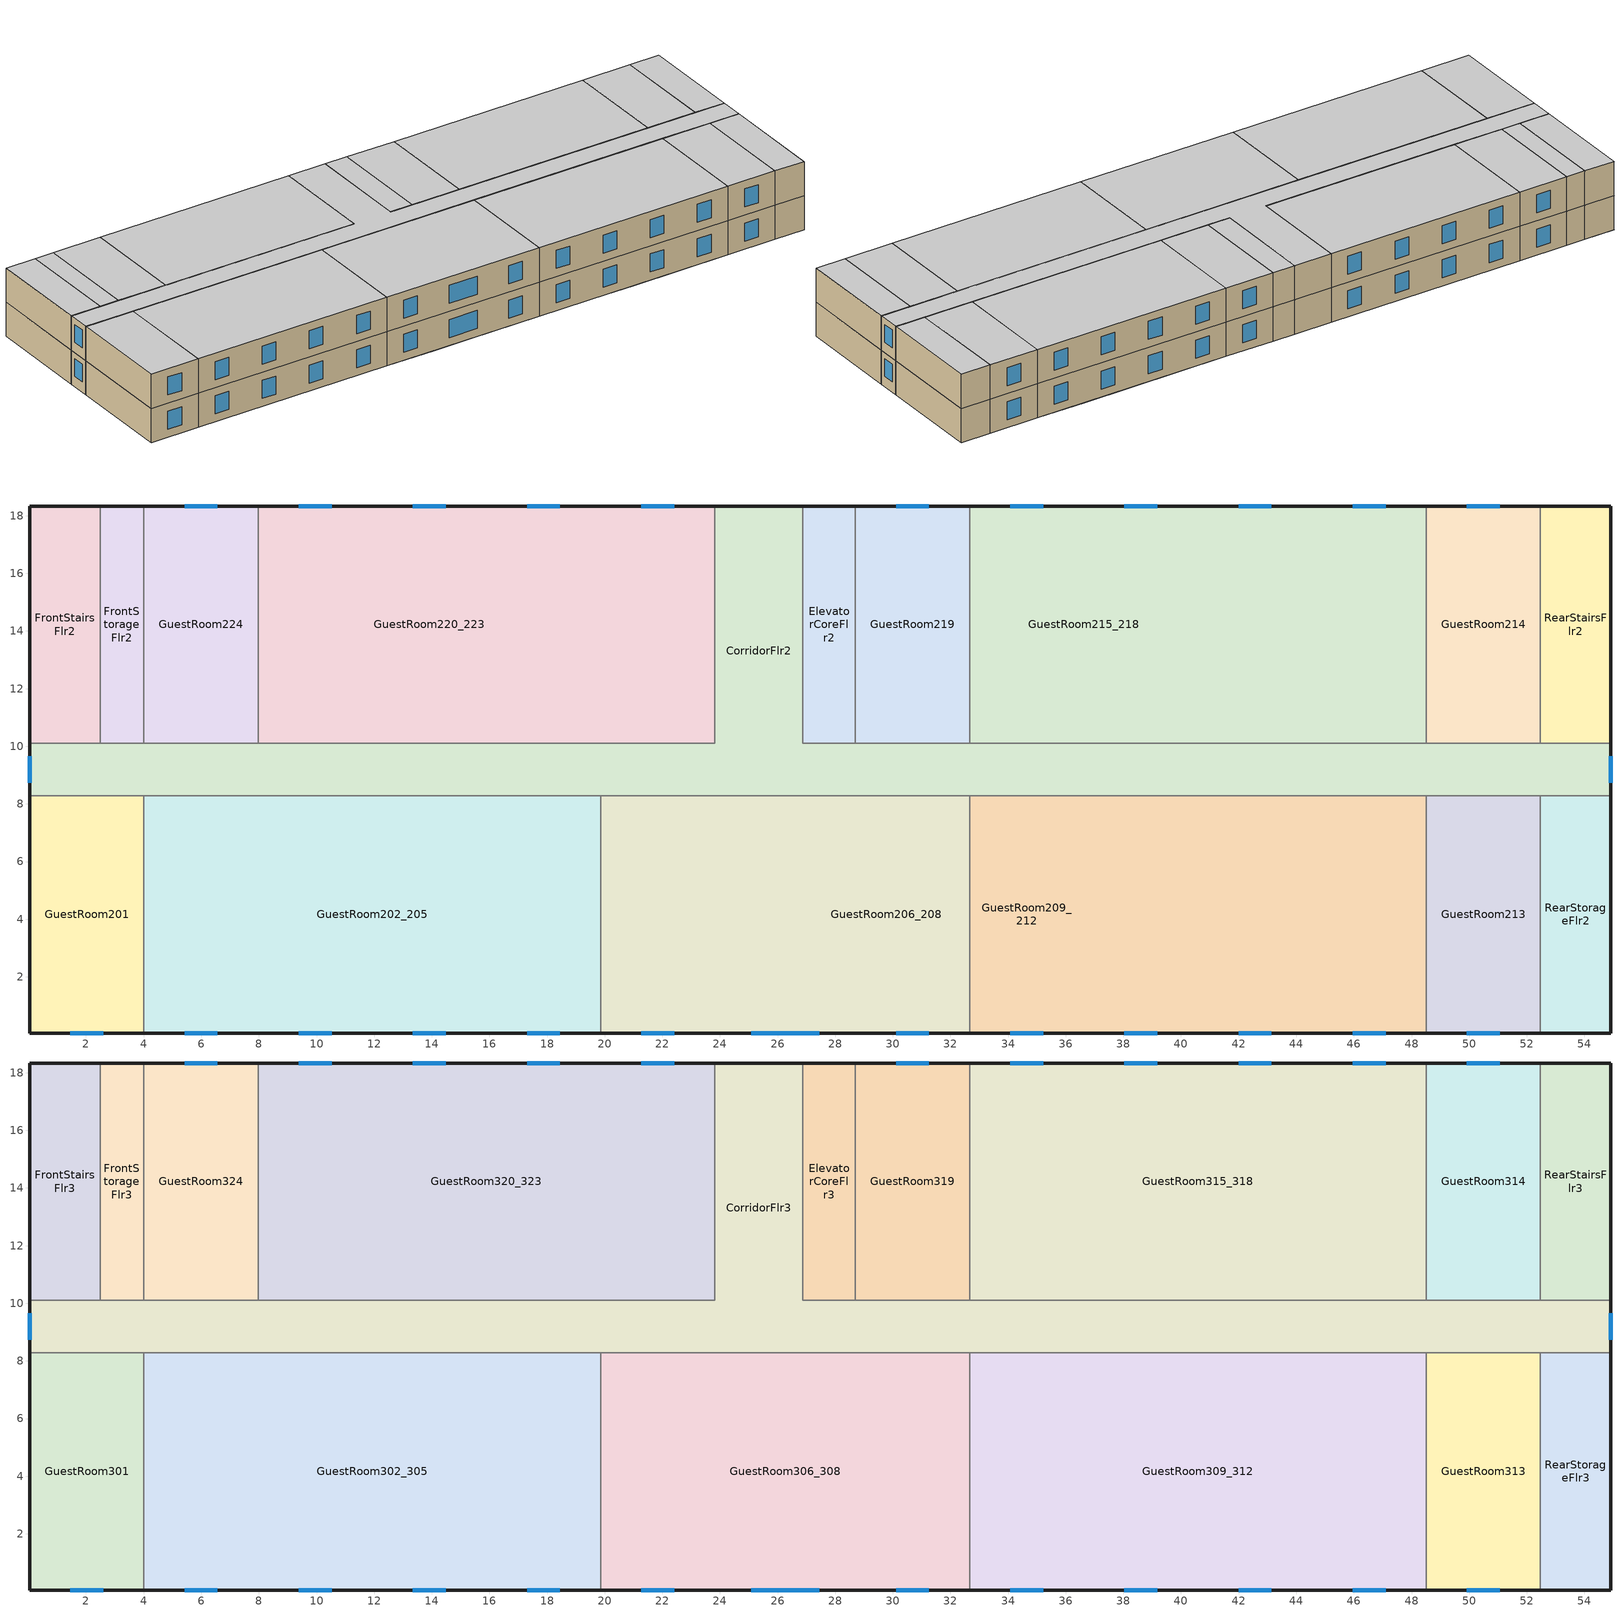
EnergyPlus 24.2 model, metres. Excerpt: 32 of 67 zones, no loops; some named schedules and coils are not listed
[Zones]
CorridorFlr2
 floor to CorridorFlr1 (int_slab_floor): 54.91,8.28 0.05,8.28 0.05,10.11 23.82,10.11 23.82,18.34 26.87,18.34 26.87,10.11 54.91,10.11 z3.35
 wall outside (res_ext_wall): 54.91,8.28 54.91,10.11 / 26.87,18.34 23.82,18.34 / 0.05,10.11 0.05,8.28 z3.35:6.1
 wall to GuestRoom214 (int_wall): 52.47,10.11 48.51,10.11 z3.35:6.1
 wall to GuestRoom215_218 (int_wall): 48.51,10.11 32.66,10.11 z3.35:6.1
 wall to GuestRoom219 (int_wall): 32.66,10.11 28.7,10.11 z3.35:6.1
 wall to ElevatorCoreFlr2 (int_wall): 28.7,10.11 26.87,10.11 26.87,18.34 z3.35:6.1
 wall to GuestRoom220_223 (int_wall): 23.82,18.34 23.82,10.11 7.97,10.11 z3.35:6.1
 wall to GuestRoom224 (int_wall): 7.97,10.11 4.01,10.11 z3.35:6.1
 wall to FrontStorageFlr2 (int_wall): 4.01,10.11 2.49,10.11 z3.35:6.1
 wall to FrontStairsFlr2 (int_wall): 2.49,10.11 0.05,10.11 z3.35:6.1
 wall to GuestRoom201 (int_wall): 0.05,8.28 4.01,8.28 z3.35:6.1
 wall to GuestRoom202_205 (int_wall): 4.01,8.28 19.86,8.28 z3.35:6.1
 wall to GuestRoom206_208 (int_wall): 19.86,8.28 32.66,8.28 z3.35:6.1
 wall to GuestRoom209_212 (int_wall): 32.66,8.28 48.51,8.28 z3.35:6.1
 wall to GuestRoom213 (int_wall): 48.51,8.28 52.47,8.28 z3.35:6.1
 wall to RearStorageFlr2 (int_wall): 52.47,8.28 54.91,8.28 z3.35:6.1
 wall to RearStairsFlr2 (int_wall): 54.91,10.11 52.47,10.11 z3.35:6.1
 window (ResWindow_U_0.37_SHGC_0.38): 54.91,8.73 54.91,9.66 / 0.05,9.66 0.05,8.73 z4.19:5.61
ElevatorCoreFlr2
 floor to ElevatorCoreFlr1 (int_slab_floor): 28.7,10.11 26.87,10.11 26.87,18.34 28.7,18.34 z3.35
 wall outside (res_ext_wall): 28.7,18.34 26.87,18.34 z3.35:6.1
 wall to GuestRoom219 (int_wall): 28.7,10.11 28.7,18.34 z3.35:6.1
FrontStairsFlr2
 floor to FrontStairsFlr1 (int_slab_floor): 2.49,10.11 0.05,10.11 0.05,18.34 2.49,18.34 z3.35
 wall outside (res_ext_wall): 2.49,18.34 0.05,18.34 0.05,10.11 z3.35:6.1
 wall to FrontStorageFlr2 (int_wall): 2.49,10.11 2.49,18.34 z3.35:6.1
FrontStorageFlr2
 floor to FrontStorageFlr1 (int_slab_floor): 4.01,10.11 2.49,10.11 2.49,18.34 4.01,18.34 z3.35
 wall outside (res_ext_wall): 4.01,18.34 2.49,18.34 z3.35:6.1
 wall to GuestRoom224 (int_wall): 4.01,10.11 4.01,18.34 z3.35:6.1
GuestRoom201
 floor to FrontLoungeFlr1 (int_slab_floor): 4.01,0.05 0.05,0.05 0.05,8.28 4.01,8.28 z3.35
 wall outside (res_ext_wall): 0.05,8.28 0.05,0.05 4.01,0.05 z3.35:6.1
 wall to GuestRoom202_205 (int_wall): 4.01,0.05 4.01,8.28 z3.35:6.1
 window (ResWindow_U_0.37_SHGC_0.38): 1.46,0.05 2.6,0.05 z4:5.45
GuestRoom202_205
 floor to FrontLoungeFlr1 (int_slab_floor): 19.86,0.05 4.01,0.05 4.01,8.28 19.86,8.28 z3.35
 wall outside (res_ext_wall): 4.01,0.05 19.86,0.05 z3.35:6.1
 wall to GuestRoom206_208 (int_wall): 19.86,0.05 19.86,8.28 z3.35:6.1
 window (ResWindow_U_0.37_SHGC_0.38): 5.42,0.05 6.56,0.05 / 9.39,0.05 10.52,0.05 / 13.35,0.05 14.49,0.05 / 17.31,0.05 18.45,0.05 z4:5.45
GuestRoom206_208
 floor to CorridorFlr1 (int_slab_floor): 26.87,0.05 23.82,0.05 23.82,8.28 26.87,8.28 z3.35
 floor to RestroomFlr1 (int_slab_floor): 23.82,0.05 19.86,0.05 19.86,8.28 23.82,8.28 z3.35
 floor to MeetingRoomFlr1 (int_slab_floor): 32.66,0.05 26.87,0.05 26.87,8.28 32.66,8.28 z3.35
 wall outside (res_ext_wall): 19.86,0.05 32.66,0.05 z3.35:6.1
 wall to GuestRoom209_212 (int_wall): 32.66,0.05 32.66,8.28 z3.35:6.1
 window (ResWindow_U_0.37_SHGC_0.38): 21.27,0.05 22.41,0.05 / 25.08,0.05 27.44,0.05 / 30.11,0.05 31.25,0.05 z4:5.45
GuestRoom209_212
 floor to MeetingRoomFlr1 (int_slab_floor): 36.62,0.05 32.66,0.05 32.66,8.28 36.62,8.28 z3.35
 floor to MechanicalRoomFlr1 (int_slab_floor): 40.59,0.05 36.62,0.05 36.62,8.28 40.59,8.28 z3.35
 floor to GuestRoom101 (int_slab_floor): 44.55,0.05 40.59,0.05 40.59,8.28 44.55,8.28 z3.35
 floor to GuestRoom102 (int_slab_floor): 48.51,0.05 44.55,0.05 44.55,8.28 48.51,8.28 z3.35
 wall outside (res_ext_wall): 32.66,0.05 48.51,0.05 z3.35:6.1
 wall to GuestRoom213 (int_wall): 48.51,0.05 48.51,8.28 z3.35:6.1
 window (ResWindow_U_0.37_SHGC_0.38): 34.07,0.05 35.21,0.05 / 38.04,0.05 39.18,0.05 / 42,0.05 43.14,0.05 / 45.96,0.05 47.1,0.05 z4:5.45
GuestRoom213
 floor to GuestRoom103 (int_slab_floor): 52.47,0.05 48.51,0.05 48.51,8.28 52.47,8.28 z3.35
 wall outside (res_ext_wall): 48.51,0.05 52.47,0.05 z3.35:6.1
 wall to RearStorageFlr2 (int_wall): 52.47,0.05 52.47,8.28 z3.35:6.1
 window (ResWindow_U_0.37_SHGC_0.38): 49.92,0.05 51.06,0.05 z4:5.45
GuestRoom214
 floor to GuestRoom104 (int_slab_floor): 52.47,10.11 48.51,10.11 48.51,18.34 52.47,18.34 z3.35
 wall outside (res_ext_wall): 52.47,18.34 48.51,18.34 z3.35:6.1
 wall to GuestRoom215_218 (int_wall): 48.51,18.34 48.51,10.11 z3.35:6.1
 wall to RearStairsFlr2 (int_wall): 52.47,10.11 52.47,18.34 z3.35:6.1
 window (ResWindow_U_0.37_SHGC_0.38): 51.06,18.34 49.92,18.34 z4:5.45
GuestRoom215_218
 floor to GuestRoom105 (int_slab_floor): 48.51,10.11 44.55,10.11 44.55,18.34 48.51,18.34 z3.35
 floor to EmployeeLoungeFlr1 (int_slab_floor): 44.55,10.11 40.59,10.11 40.59,18.34 44.55,18.34 z3.35
 floor to LaundryRoomFlr1 (int_slab_floor): 40.59,10.11 32.66,10.11 32.66,18.34 40.59,18.34 z3.35
 wall outside (res_ext_wall): 48.51,18.34 32.66,18.34 z3.35:6.1
 wall to GuestRoom219 (int_wall): 32.66,18.34 32.66,10.11 z3.35:6.1
 window (ResWindow_U_0.37_SHGC_0.38): 47.1,18.34 45.96,18.34 / 43.14,18.34 42,18.34 / 39.18,18.34 38.04,18.34 / 35.21,18.34 34.07,18.34 z4:5.45
GuestRoom219
 floor to LaundryRoomFlr1 (int_slab_floor): 32.66,10.11 28.7,10.11 28.7,18.34 32.66,18.34 z3.35
 wall outside (res_ext_wall): 32.66,18.34 28.7,18.34 z3.35:6.1
 window (ResWindow_U_0.37_SHGC_0.38): 31.25,18.34 30.11,18.34 z4:5.45
GuestRoom220_223
 floor to ExerciseCenterFlr1 (int_slab_floor): 23.82,10.11 19.86,10.11 19.86,18.34 23.82,18.34 z3.35
 floor to FrontOfficeFlr1 (int_slab_floor): 19.86,10.11 7.97,10.11 7.97,18.34 19.86,18.34 z3.35
 wall outside (res_ext_wall): 23.82,18.34 7.97,18.34 z3.35:6.1
 wall to GuestRoom224 (int_wall): 7.97,18.34 7.97,10.11 z3.35:6.1
 window (ResWindow_U_0.37_SHGC_0.38): 22.41,18.34 21.27,18.34 / 18.45,18.34 17.31,18.34 / 14.49,18.34 13.35,18.34 / 10.52,18.34 9.39,18.34 z4:5.45
GuestRoom224
 floor to FrontOfficeFlr1 (int_slab_floor): 7.97,10.11 4.01,10.11 4.01,18.34 7.97,18.34 z3.35
 wall outside (res_ext_wall): 7.97,18.34 4.01,18.34 z3.35:6.1
 window (ResWindow_U_0.37_SHGC_0.38): 6.56,18.34 5.42,18.34 z4:5.45
RearStairsFlr2
 floor to RearStairsFlr1 (int_slab_floor): 54.91,10.11 52.47,10.11 52.47,18.34 54.91,18.34 z3.35
 wall outside (res_ext_wall): 54.91,10.11 54.91,18.34 52.47,18.34 z3.35:6.1
RearStorageFlr2
 floor to RearStorageFlr1 (int_slab_floor): 54.91,0.05 52.47,0.05 52.47,8.28 54.91,8.28 z3.35
 wall outside (res_ext_wall): 52.47,0.05 54.91,0.05 54.91,8.28 z3.35:6.1
CorridorFlr3
 floor to CorridorFlr2 (int_slab_floor): 54.91,8.28 0.05,8.28 0.05,10.11 23.82,10.11 23.82,18.34 26.87,18.34 26.87,10.11 54.91,10.11 z6.1
 wall outside (res_ext_wall): 54.91,8.28 54.91,10.11 / 26.87,18.34 23.82,18.34 / 0.05,10.11 0.05,8.28 z6.1:8.84
 wall to GuestRoom314 (int_wall): 52.47,10.11 48.51,10.11 z6.1:8.84
 wall to GuestRoom315_318 (int_wall): 48.51,10.11 32.66,10.11 z6.1:8.84
 wall to GuestRoom319 (int_wall): 32.66,10.11 28.7,10.11 z6.1:8.84
 wall to ElevatorCoreFlr3 (int_wall): 28.7,10.11 26.87,10.11 26.87,18.34 z6.1:8.84
 wall to GuestRoom320_323 (int_wall): 23.82,18.34 23.82,10.11 7.97,10.11 z6.1:8.84
 wall to GuestRoom324 (int_wall): 7.97,10.11 4.01,10.11 z6.1:8.84
 wall to FrontStorageFlr3 (int_wall): 4.01,10.11 2.49,10.11 z6.1:8.84
 wall to FrontStairsFlr3 (int_wall): 2.49,10.11 0.05,10.11 z6.1:8.84
 wall to GuestRoom301 (int_wall): 0.05,8.28 4.01,8.28 z6.1:8.84
 wall to GuestRoom302_305 (int_wall): 4.01,8.28 19.86,8.28 z6.1:8.84
 wall to GuestRoom306_308 (int_wall): 19.86,8.28 32.66,8.28 z6.1:8.84
 wall to GuestRoom309_312 (int_wall): 32.66,8.28 48.51,8.28 z6.1:8.84
 wall to GuestRoom313 (int_wall): 48.51,8.28 52.47,8.28 z6.1:8.84
 wall to RearStorageFlr3 (int_wall): 52.47,8.28 54.91,8.28 z6.1:8.84
 wall to RearStairsFlr3 (int_wall): 54.91,10.11 52.47,10.11 z6.1:8.84
 window (ResWindow_U_0.37_SHGC_0.38): 54.91,8.73 54.91,9.66 / 0.05,9.66 0.05,8.73 z6.94:8.36
 ceiling to CorridorFlr4 (int_slab_ceiling): 0.05,8.28 54.91,8.28 54.91,10.11 26.87,10.11 26.87,18.34 23.82,18.34 23.82,10.11 0.05,10.11 z8.84
ElevatorCoreFlr3
 floor to ElevatorCoreFlr2 (int_slab_floor): 28.7,10.11 26.87,10.11 26.87,18.34 28.7,18.34 z6.1
 wall outside (res_ext_wall): 28.7,18.34 26.87,18.34 z6.1:8.84
 wall to GuestRoom319 (int_wall): 28.7,10.11 28.7,18.34 z6.1:8.84
 ceiling to ElevatorCoreFlr4 (int_slab_ceiling): 26.87,10.11 28.7,10.11 28.7,18.34 26.87,18.34 z8.84
FrontStairsFlr3
 floor to FrontStairsFlr2 (int_slab_floor): 2.49,10.11 0.05,10.11 0.05,18.34 2.49,18.34 z6.1
 wall outside (res_ext_wall): 2.49,18.34 0.05,18.34 0.05,10.11 z6.1:8.84
 wall to FrontStorageFlr3 (int_wall): 2.49,10.11 2.49,18.34 z6.1:8.84
 ceiling to FrontStairsFlr4 (int_slab_ceiling): 0.05,10.11 2.49,10.11 2.49,18.34 0.05,18.34 z8.84
FrontStorageFlr3
 floor to FrontStorageFlr2 (int_slab_floor): 4.01,10.11 2.49,10.11 2.49,18.34 4.01,18.34 z6.1
 wall outside (res_ext_wall): 4.01,18.34 2.49,18.34 z6.1:8.84
 wall to GuestRoom324 (int_wall): 4.01,10.11 4.01,18.34 z6.1:8.84
 ceiling to FrontStorageFlr4 (int_slab_ceiling): 2.49,10.11 4.01,10.11 4.01,18.34 2.49,18.34 z8.84
GuestRoom301
 floor to GuestRoom201 (int_slab_floor): 4.01,0.05 0.05,0.05 0.05,8.28 4.01,8.28 z6.1
 wall outside (res_ext_wall): 0.05,8.28 0.05,0.05 4.01,0.05 z6.1:8.84
 wall to GuestRoom302_305 (int_wall): 4.01,0.05 4.01,8.28 z6.1:8.84
 window (ResWindow_U_0.37_SHGC_0.38): 1.46,0.05 2.6,0.05 z6.75:8.19
 ceiling to GuestRoom401 (int_slab_ceiling): 0.05,0.05 4.01,0.05 4.01,8.28 0.05,8.28 z8.84
GuestRoom302_305
 floor to GuestRoom202_205 (int_slab_floor): 19.86,0.05 4.01,0.05 4.01,8.28 19.86,8.28 z6.1
 wall outside (res_ext_wall): 4.01,0.05 19.86,0.05 z6.1:8.84
 wall to GuestRoom306_308 (int_wall): 19.86,0.05 19.86,8.28 z6.1:8.84
 window (ResWindow_U_0.37_SHGC_0.38): 5.42,0.05 6.56,0.05 / 9.39,0.05 10.52,0.05 / 13.35,0.05 14.49,0.05 / 17.31,0.05 18.45,0.05 z6.75:8.19
 ceiling to GuestRoom402_405 (int_slab_ceiling): 4.01,0.05 19.86,0.05 19.86,8.28 4.01,8.28 z8.84
GuestRoom306_308
 floor to GuestRoom206_208 (int_slab_floor): 32.66,0.05 19.86,0.05 19.86,8.28 32.66,8.28 z6.1
 wall outside (res_ext_wall): 19.86,0.05 32.66,0.05 z6.1:8.84
 wall to GuestRoom309_312 (int_wall): 32.66,0.05 32.66,8.28 z6.1:8.84
 window (ResWindow_U_0.37_SHGC_0.38): 21.27,0.05 22.41,0.05 / 25.08,0.05 27.44,0.05 / 30.11,0.05 31.25,0.05 z6.75:8.19
 ceiling to GuestRoom406_408 (int_slab_ceiling): 19.86,0.05 32.66,0.05 32.66,8.28 19.86,8.28 z8.84
GuestRoom309_312
 floor to GuestRoom209_212 (int_slab_floor): 48.51,0.05 32.66,0.05 32.66,8.28 48.51,8.28 z6.1
 wall outside (res_ext_wall): 32.66,0.05 48.51,0.05 z6.1:8.84
 wall to GuestRoom313 (int_wall): 48.51,0.05 48.51,8.28 z6.1:8.84
 window (ResWindow_U_0.37_SHGC_0.38): 34.07,0.05 35.21,0.05 / 38.04,0.05 39.18,0.05 / 42,0.05 43.14,0.05 / 45.96,0.05 47.1,0.05 z6.75:8.19
 ceiling to GuestRoom409_412 (int_slab_ceiling): 32.66,0.05 48.51,0.05 48.51,8.28 32.66,8.28 z8.84
GuestRoom313
 floor to GuestRoom213 (int_slab_floor): 52.47,0.05 48.51,0.05 48.51,8.28 52.47,8.28 z6.1
 wall outside (res_ext_wall): 48.51,0.05 52.47,0.05 z6.1:8.84
 wall to RearStorageFlr3 (int_wall): 52.47,0.05 52.47,8.28 z6.1:8.84
 window (ResWindow_U_0.37_SHGC_0.38): 49.92,0.05 51.06,0.05 z6.75:8.19
 ceiling to GuestRoom413 (int_slab_ceiling): 48.51,0.05 52.47,0.05 52.47,8.28 48.51,8.28 z8.84
GuestRoom314
 floor to GuestRoom214 (int_slab_floor): 52.47,10.11 48.51,10.11 48.51,18.34 52.47,18.34 z6.1
 wall outside (res_ext_wall): 52.47,18.34 48.51,18.34 z6.1:8.84
 wall to GuestRoom315_318 (int_wall): 48.51,18.34 48.51,10.11 z6.1:8.84
 wall to RearStairsFlr3 (int_wall): 52.47,10.11 52.47,18.34 z6.1:8.84
 window (ResWindow_U_0.37_SHGC_0.38): 51.06,18.34 49.92,18.34 z6.75:8.19
 ceiling to GuestRoom414 (int_slab_ceiling): 48.51,10.11 52.47,10.11 52.47,18.34 48.51,18.34 z8.84
GuestRoom315_318
 floor to GuestRoom215_218 (int_slab_floor): 48.51,10.11 32.66,10.11 32.66,18.34 48.51,18.34 z6.1
 wall outside (res_ext_wall): 48.51,18.34 32.66,18.34 z6.1:8.84
 wall to GuestRoom319 (int_wall): 32.66,18.34 32.66,10.11 z6.1:8.84
 window (ResWindow_U_0.37_SHGC_0.38): 47.1,18.34 45.96,18.34 / 43.14,18.34 42,18.34 / 39.18,18.34 38.04,18.34 / 35.21,18.34 34.07,18.34 z6.75:8.19
 ceiling to GuestRoom415_418 (int_slab_ceiling): 32.66,10.11 48.51,10.11 48.51,18.34 32.66,18.34 z8.84
GuestRoom319
 floor to GuestRoom219 (int_slab_floor): 32.66,10.11 28.7,10.11 28.7,18.34 32.66,18.34 z6.1
 wall outside (res_ext_wall): 32.66,18.34 28.7,18.34 z6.1:8.84
 window (ResWindow_U_0.37_SHGC_0.38): 31.25,18.34 30.11,18.34 z6.75:8.19
 ceiling to GuestRoom419 (int_slab_ceiling): 28.7,10.11 32.66,10.11 32.66,18.34 28.7,18.34 z8.84
GuestRoom320_323
 floor to GuestRoom220_223 (int_slab_floor): 23.82,10.11 7.97,10.11 7.97,18.34 23.82,18.34 z6.1
 wall outside (res_ext_wall): 23.82,18.34 7.97,18.34 z6.1:8.84
 wall to GuestRoom324 (int_wall): 7.97,18.34 7.97,10.11 z6.1:8.84
 window (ResWindow_U_0.37_SHGC_0.38): 22.41,18.34 21.27,18.34 / 18.45,18.34 17.31,18.34 / 14.49,18.34 13.35,18.34 / 10.52,18.34 9.39,18.34 z6.75:8.19
 ceiling to GuestRoom420_423 (int_slab_ceiling): 7.97,10.11 23.82,10.11 23.82,18.34 7.97,18.34 z8.84
GuestRoom324
 floor to GuestRoom224 (int_slab_floor): 7.97,10.11 4.01,10.11 4.01,18.34 7.97,18.34 z6.1
 wall outside (res_ext_wall): 7.97,18.34 4.01,18.34 z6.1:8.84
 window (ResWindow_U_0.37_SHGC_0.38): 6.56,18.34 5.42,18.34 z6.75:8.19
 ceiling to GuestRoom424 (int_slab_ceiling): 4.01,10.11 7.97,10.11 7.97,18.34 4.01,18.34 z8.84
RearStairsFlr3
 floor to RearStairsFlr2 (int_slab_floor): 54.91,10.11 52.47,10.11 52.47,18.34 54.91,18.34 z6.1
 wall outside (res_ext_wall): 54.91,10.11 54.91,18.34 52.47,18.34 z6.1:8.84
 ceiling to RearStairsFlr4 (int_slab_ceiling): 52.47,10.11 54.91,10.11 54.91,18.34 52.47,18.34 z8.84
RearStorageFlr3
 floor to RearStorageFlr2 (int_slab_floor): 54.91,0.05 52.47,0.05 52.47,8.28 54.91,8.28 z6.1
 wall outside (res_ext_wall): 52.47,0.05 54.91,0.05 54.91,8.28 z6.1:8.84
 ceiling to RearStorageFlr4 (int_slab_ceiling): 52.47,0.05 54.91,0.05 54.91,8.28 52.47,8.28 z8.84
[Building]
HotelSmall: Loads convergence tolerance value=0.04; Maximum number of warmup days=15; Minimum number of warmup days=6; North axis=180; Solar distribution=MinimalShadowing; Temperature convergence tolerance value=0.4; Terrain=Suburbs
[Site:GroundTemperature:FCfactorMethod]
January ground temperature=7.1; February ground temperature=3; March ground temperature=-1; April ground temperature=0.8; May ground temperature=-0.2; June ground temperature=4.8; July ground temperature=6.1; August ground temperature=13.7; September ground temperature=22.2; October ground temperature=22.7; November ground temperature=21.7; December ground temperature=18.5
[Site:Location]
Denver-Aurora-Buckley.AFB_CO_USA WMO=724695: Elevation=1726; Latitude=39.72; Longitude=-104.75; Time zone=-7
[Site:WaterMainsTemperature]
Annual average outdoor air temperature=9.95; Calculation method=Correlation; Maximum difference in monthly average outdoor air temperatures=23.7
[SizingPeriod:DesignDay] Barometric pressure=82237; Day of month=21; Daylight saving time indicator=No; Dry bulb temperature range modifier type=DefaultMultipliers; Humidity condition type=WetBulb; Rain indicator=No; Snow indicator=No
Name | Ashrae clear sky optical depth for beam irradiance taub | Ashrae clear sky optical depth for diffuse irradiance taud | Daily dry bulb temperature range | Day type | Maximum dry bulb temperature | Month | Solar model indicator | Wetbulb or dewpoint at maximum dry bulb | Wind direction | Wind speed | Sky clearness
Denver-Aurora-Buckley.AFB_CO_USA Ann Clg .4% Condns DB=>MWB | 0.423 | 2.02 | 14.8 | SummerDesignDay | 33.9 | 7 | ASHRAETau | 15 | 30 | 3.6
Denver-Aurora-Buckley.AFB_CO_USA Ann Htg 99.6% Condns DB |  |  | 0 | WinterDesignDay | -17.9 | 12 | ASHRAEClearSky | -17.9 | 180 | 2.5 | 0
[Construction]
ResWindow_U_0.37_SHGC_0.38: Residential Window Glazing Layer
int_slab_ceiling: CP02 CARPET PAD, 100mm Normalweight concrete floor
int_slab_floor: 100mm Normalweight concrete floor, CP02 CARPET PAD
int_wall: G01 13mm gypsum board, G01 13mm gypsum board
res_ext_wall: F07 25mm stucco, G01 16mm gypsum board, Res_Exterior_Wall_Insulation, G01 16mm gypsum board
[Material]
Name | Conductivity | Density | Roughness | Specific heat | Thickness | Solar absorptance | Thermal absorptance | Visible absorptance
100mm Normalweight concrete floor | 2.31 | 2322 | MediumRough | 832 | 0.1016
F07 25mm stucco | 0.72 | 1856 | Smooth | 840 | 0.0254 | 0.7 | 0.9 | 0.7
G01 13mm gypsum board | 0.16 | 800 | Smooth | 1090 | 0.0127 | 0.7 | 0.9 | 0.5
G01 16mm gypsum board | 0.16 | 800 | MediumSmooth | 1090 | 0.0159
[Material:NoMass] Solar absorptance=0.7; Thermal absorptance=0.9
Name | Roughness | Thermal resistance | Visible absorptance
CP02 CARPET PAD | VeryRough | 0.21648 | 0.8
Res_Exterior_Wall_Insulation | MediumSmooth | 2.81828 | 0.7
[WindowMaterial:SimpleGlazingSystem]
Residential Window Glazing Layer: Solar heat gain coefficient=0.38; U factor=2.10096; Visible transmittance=0.418
[DesignSpecification:OutdoorAir] Outdoor air flow per person=0; Outdoor air flow per zone=0; Outdoor air method=Flow/Area
Name | Outdoor air flow per zone floor area
SZ DSOA CorridorFlr2; SZ DSOA CorridorFlr3; SZ DSOA FrontStairsFlr2; SZ DSOA FrontStairsFlr3; SZ DSOA RearStairsFlr2; SZ DSOA RearStairsFlr3 | 0.000304682
SZ DSOA GuestRoom201; SZ DSOA GuestRoom202_205; SZ DSOA GuestRoom209_212; SZ DSOA GuestRoom213; SZ DSOA GuestRoom214; SZ DSOA GuestRoom215_218; SZ DSOA GuestRoom219; SZ DSOA GuestRoom220_223; SZ DSOA GuestRoom224; SZ DSOA GuestRoom301; SZ DSOA GuestRoom302_305; SZ DSOA GuestRoom309_312; SZ DSOA GuestRoom313; SZ DSOA GuestRoom314; SZ DSOA GuestRoom315_318; SZ DSOA GuestRoom319; SZ DSOA GuestRoom320_323; SZ DSOA GuestRoom324 | 0.000413173
SZ DSOA GuestRoom206_208; SZ DSOA GuestRoom306_308 | 0.000405419
[ElectricEquipment] End use subcategory=MiscPlug; Fraction latent=0; Fraction lost=0; Fraction radiant=0.5
Name | Design level | Design level calculation method | Schedule | Zone or zonelist or space or spacelist | Watts per floor area
CorridorFlr2_PlugLoad | 0 | EquipmentLevel | AlwaysOff | CorridorFlr2
CorridorFlr3_PlugLoad | 0 | EquipmentLevel | AlwaysOff | CorridorFlr3
ElevatorCoreFlr2_PlugLoad | 0 | EquipmentLevel | AlwaysOff | ElevatorCoreFlr2
ElevatorCoreFlr3_PlugLoad | 0 | EquipmentLevel | AlwaysOff | ElevatorCoreFlr3
FrontStairsFlr2_PlugLoad | 0 | EquipmentLevel | AlwaysOff | FrontStairsFlr2
FrontStairsFlr3_PlugLoad | 0 | EquipmentLevel | AlwaysOff | FrontStairsFlr3
FrontStorageFlr2_PlugLoad | 0 | EquipmentLevel | AlwaysOff | FrontStorageFlr2
FrontStorageFlr3_PlugLoad | 0 | EquipmentLevel | AlwaysOff | FrontStorageFlr3
GuestRoom201_PlugLoad |  | Watts/Area | AlwaysOff | GuestRoom201 | 11.8935
GuestRoom202_205_PlugLoad |  | Watts/Area | Guestroom_Eqp_Sch_Adva | GuestRoom202_205 | 11.8935
GuestRoom206_208_PlugLoad |  | Watts/Area | Guestroom_Eqp_Sch_Adva | GuestRoom206_208 | 11.8935
GuestRoom209_212_PlugLoad |  | Watts/Area | Guestroom_Eqp_Sch_Adva | GuestRoom209_212 | 11.8935
GuestRoom213_PlugLoad |  | Watts/Area | Guestroom_Eqp_Sch_Adva | GuestRoom213 | 11.8935
GuestRoom214_PlugLoad |  | Watts/Area | Guestroom_Eqp_Sch_Adva | GuestRoom214 | 11.8935
GuestRoom215_218_PlugLoad |  | Watts/Area | AlwaysOff | GuestRoom215_218 | 11.8935
GuestRoom219_PlugLoad |  | Watts/Area | Guestroom_Eqp_Sch_Adva | GuestRoom219 | 11.8935
GuestRoom220_223_PlugLoad |  | Watts/Area | Guestroom_Eqp_Sch_Adva | GuestRoom220_223 | 11.8935
GuestRoom224_PlugLoad |  | Watts/Area | Guestroom_Eqp_Sch_Adva | GuestRoom224 | 11.8935
GuestRoom301_PlugLoad |  | Watts/Area | AlwaysOff | GuestRoom301 | 11.8935
GuestRoom302_305_PlugLoad |  | Watts/Area | AlwaysOff | GuestRoom302_305 | 11.8935
GuestRoom306_308_PlugLoad |  | Watts/Area | AlwaysOff | GuestRoom306_308 | 11.8935
GuestRoom309_312_PlugLoad |  | Watts/Area | Guestroom_Eqp_Sch_Adva | GuestRoom309_312 | 11.8935
GuestRoom313_PlugLoad |  | Watts/Area | AlwaysOff | GuestRoom313 | 11.8935
GuestRoom314_PlugLoad |  | Watts/Area | Guestroom_Eqp_Sch_Adva | GuestRoom314 | 11.8935
GuestRoom315_318_PlugLoad |  | Watts/Area | Guestroom_Eqp_Sch_Adva | GuestRoom315_318 | 11.8935
GuestRoom319_PlugLoad |  | Watts/Area | AlwaysOff | GuestRoom319 | 11.8935
GuestRoom320_323_PlugLoad |  | Watts/Area | Guestroom_Eqp_Sch_Adva | GuestRoom320_323 | 11.8935
GuestRoom324_PlugLoad |  | Watts/Area | AlwaysOff | GuestRoom324 | 11.8935
RearStairsFlr2_PlugLoad | 0 | EquipmentLevel | AlwaysOff | RearStairsFlr2
RearStairsFlr3_PlugLoad | 0 | EquipmentLevel | AlwaysOff | RearStairsFlr3
RearStorageFlr2_PlugLoad | 0 | EquipmentLevel | AlwaysOff | RearStorageFlr2
RearStorageFlr3_PlugLoad | 0 | EquipmentLevel | AlwaysOff | RearStorageFlr3
[EnergyManagementSystem:Sensor] Output variable or output meter=Zone Ventilation Standard Density Volume Flow Rate
Name | Output variable or output meter index key
GuestRoom309_312_Sliding_Door_Ventilation_Sensor | GuestRoom309_312
GuestRoom315_318_Sliding_Door_Ventilation_Sensor | GuestRoom315_318
[Exterior:Lights]
Exterior_Lights: Control option=AstronomicalClock; Design level=2819.7; End use subcategory=General; Schedule=Exterior_Lgt_ALWAYS_ON
[Lights] Design level calculation method=Watts/Area; End use subcategory=LightsWired; Fraction radiant=0.7; Fraction replaceable=1; Fraction visible=0.2; Lighting level=0; Return air fraction=0
Name | Schedule | Watts per floor area | Zone or zonelist or space or spacelist
CorridorFlr2_Lights | BLDG_LIGHT_CORRIDOR_SCH | 5.29584 | CorridorFlr2
CorridorFlr3_Lights | BLDG_LIGHT_CORRIDOR_SCH | 5.29584 | CorridorFlr3
ElevatorCoreFlr2_Lights | AlwaysOff | 0 | ElevatorCoreFlr2
ElevatorCoreFlr3_Lights | AlwaysOff | 0 | ElevatorCoreFlr3
FrontStairsFlr2_Lights | BLDG_LIGHT_STAIR_SCH | 5.27432 | FrontStairsFlr2
FrontStairsFlr3_Lights | BLDG_LIGHT_STAIR_SCH | 5.27432 | FrontStairsFlr3
FrontStorageFlr2_Lights | BLDG_LIGHT_STORAGE_SCH | 4.09029 | FrontStorageFlr2
FrontStorageFlr3_Lights | BLDG_LIGHT_STORAGE_SCH | 4.09029 | FrontStorageFlr3
GuestRoom201_Lights | AlwaysOff | 4.4132 | GuestRoom201
GuestRoom202_205_Lights | BLDG_LIGHT_GUESTROOM_SCH | 4.4132 | GuestRoom202_205
GuestRoom206_208_Lights | BLDG_LIGHT_GUESTROOM_SCH | 4.4132 | GuestRoom206_208
GuestRoom209_212_Lights | BLDG_LIGHT_GUESTROOM_SCH | 4.4132 | GuestRoom209_212
GuestRoom213_Lights | BLDG_LIGHT_GUESTROOM_SCH | 4.4132 | GuestRoom213
GuestRoom214_Lights | BLDG_LIGHT_GUESTROOM_SCH | 4.4132 | GuestRoom214
GuestRoom215_218_Lights | AlwaysOff | 4.4132 | GuestRoom215_218
GuestRoom219_Lights | BLDG_LIGHT_GUESTROOM_SCH | 4.4132 | GuestRoom219
GuestRoom220_223_Lights | BLDG_LIGHT_GUESTROOM_SCH | 4.4132 | GuestRoom220_223
GuestRoom224_Lights | BLDG_LIGHT_GUESTROOM_SCH | 4.4132 | GuestRoom224
GuestRoom301_Lights | AlwaysOff | 4.4132 | GuestRoom301
GuestRoom302_305_Lights | AlwaysOff | 4.4132 | GuestRoom302_305
GuestRoom306_308_Lights | AlwaysOff | 4.4132 | GuestRoom306_308
GuestRoom309_312_Lights | BLDG_LIGHT_GUESTROOM_SCH | 4.4132 | GuestRoom309_312
GuestRoom313_Lights | AlwaysOff | 4.4132 | GuestRoom313
GuestRoom314_Lights | BLDG_LIGHT_GUESTROOM_SCH | 4.4132 | GuestRoom314
GuestRoom315_318_Lights | BLDG_LIGHT_GUESTROOM_SCH | 4.4132 | GuestRoom315_318
GuestRoom319_Lights | AlwaysOff | 4.4132 | GuestRoom319
GuestRoom320_323_Lights | BLDG_LIGHT_GUESTROOM_SCH | 4.4132 | GuestRoom320_323
GuestRoom324_Lights | AlwaysOff | 4.4132 | GuestRoom324
RearStairsFlr2_Lights | BLDG_LIGHT_STAIR_SCH | 5.27432 | RearStairsFlr2
RearStairsFlr3_Lights | BLDG_LIGHT_STAIR_SCH | 5.27432 | RearStairsFlr3
RearStorageFlr2_Lights | BLDG_LIGHT_STORAGE_SCH | 4.09029 | RearStorageFlr2
RearStorageFlr3_Lights | BLDG_LIGHT_STORAGE_SCH | 4.09029 | RearStorageFlr3
[People] Activity level schedule=Activity_Sch; Fraction radiant=0.3; Mean radiant temperature calculation type=EnclosureAveraged; Number of people calculation method=People; Sensible heat fraction=Autocalculate
Name | Number of people | Number of people schedule | Zone or zonelist or space or spacelist
CorridorFlr2_People | 0 | AlwaysOff | CorridorFlr2
CorridorFlr3_People | 0 | AlwaysOff | CorridorFlr3
ElevatorCoreFlr2_People | 0 | AlwaysOff | ElevatorCoreFlr2
ElevatorCoreFlr3_People | 0 | AlwaysOff | ElevatorCoreFlr3
FrontStairsFlr2_People | 0 | AlwaysOff | FrontStairsFlr2
FrontStairsFlr3_People | 0 | AlwaysOff | FrontStairsFlr3
FrontStorageFlr2_People | 0 | AlwaysOff | FrontStorageFlr2
FrontStorageFlr3_People | 0 | AlwaysOff | FrontStorageFlr3
GuestRoom201_People | 1.5 | AlwaysOff | GuestRoom201
GuestRoom202_205_People | 6 | GuestRoom_Occ_Sch | GuestRoom202_205
GuestRoom206_208_People | 4.5 | GuestRoom_Occ_Sch | GuestRoom206_208
GuestRoom209_212_People | 6 | GuestRoom_Occ_Sch | GuestRoom209_212
GuestRoom213_People | 1.5 | GuestRoom_Occ_Sch | GuestRoom213
GuestRoom214_People | 1.5 | GuestRoom_Occ_Sch | GuestRoom214
GuestRoom215_218_People | 6 | AlwaysOff | GuestRoom215_218
GuestRoom219_People | 1.5 | GuestRoom_Occ_Sch | GuestRoom219
GuestRoom220_223_People | 6 | GuestRoom_Occ_Sch | GuestRoom220_223
GuestRoom224_People | 1.5 | GuestRoom_Occ_Sch | GuestRoom224
GuestRoom301_People | 1.5 | AlwaysOff | GuestRoom301
GuestRoom302_305_People | 6 | AlwaysOff | GuestRoom302_305
GuestRoom306_308_People | 4.5 | AlwaysOff | GuestRoom306_308
GuestRoom309_312_People | 6 | GuestRoom_Occ_Sch | GuestRoom309_312
GuestRoom313_People | 1.5 | AlwaysOff | GuestRoom313
GuestRoom314_People | 1.5 | GuestRoom_Occ_Sch | GuestRoom314
GuestRoom315_318_People | 6 | GuestRoom_Occ_Sch | GuestRoom315_318
GuestRoom319_People | 1.5 | AlwaysOff | GuestRoom319
GuestRoom320_323_People | 6 | GuestRoom_Occ_Sch | GuestRoom320_323
GuestRoom324_People | 1.5 | AlwaysOff | GuestRoom324
RearStairsFlr2_People | 0 | AlwaysOff | RearStairsFlr2
RearStairsFlr3_People | 0 | AlwaysOff | RearStairsFlr3
RearStorageFlr2_People | 0 | AlwaysOff | RearStorageFlr2
RearStorageFlr3_People | 0 | AlwaysOff | RearStorageFlr3
[Sizing:Zone] Account for dedicated outdoor air system=No; Cooling design air flow method=DesignDay; Cooling design air flow rate=0; Cooling minimum air flow fraction=0; Dedicated outdoor air high setpoint temperature for design=Autosize; Dedicated outdoor air low setpoint temperature for design=Autosize; Dedicated outdoor air system control strategy=NeutralSupplyAir; Heating design air flow method=DesignDay; Heating design air flow rate=0; Heating maximum air flow fraction=0; Zone cooling design supply air humidity ratio=0.008; Zone cooling design supply air temperature=14; Zone cooling design supply air temperature input method=SupplyAirTemperature; Zone heating design supply air humidity ratio=0.008; Zone heating design supply air temperature=50; Zone heating design supply air temperature input method=SupplyAirTemperature
Name | Design specification outdoor air object
RearStairsFlr2 | SZ DSOA RearStairsFlr2
CorridorFlr2 | SZ DSOA CorridorFlr2
GuestRoom201 | SZ DSOA GuestRoom201
GuestRoom202_205 | SZ DSOA GuestRoom202_205
GuestRoom206_208 | SZ DSOA GuestRoom206_208
GuestRoom209_212 | SZ DSOA GuestRoom209_212
GuestRoom213 | SZ DSOA GuestRoom213
GuestRoom214 | SZ DSOA GuestRoom214
GuestRoom215_218 | SZ DSOA GuestRoom215_218
GuestRoom219 | SZ DSOA GuestRoom219
GuestRoom220_223 | SZ DSOA GuestRoom220_223
GuestRoom224 | SZ DSOA GuestRoom224
FrontStairsFlr2 | SZ DSOA FrontStairsFlr2
RearStairsFlr3 | SZ DSOA RearStairsFlr3
CorridorFlr3 | SZ DSOA CorridorFlr3
GuestRoom301 | SZ DSOA GuestRoom301
GuestRoom302_305 | SZ DSOA GuestRoom302_305
GuestRoom306_308 | SZ DSOA GuestRoom306_308
GuestRoom309_312 | SZ DSOA GuestRoom309_312
GuestRoom313 | SZ DSOA GuestRoom313
GuestRoom314 | SZ DSOA GuestRoom314
GuestRoom315_318 | SZ DSOA GuestRoom315_318
GuestRoom319 | SZ DSOA GuestRoom319
GuestRoom320_323 | SZ DSOA GuestRoom320_323
GuestRoom324 | SZ DSOA GuestRoom324
FrontStairsFlr3 | SZ DSOA FrontStairsFlr3
[ThermostatSetpoint:DualSetpoint]
Name | Cooling setpoint temperature schedule | Heating setpoint temperature schedule
CommonArea Thermostat Dual SP Control | CommonArea_ClgSP_Sch | CommonArea_HtgSP_Sch
N OccGuestRoom Thermostat Dual SP Control | OBCReset_N_OccGuestRoom_ClgSP_Sch_20min | OBCReset_N_OccGuestRoom_HtgSP_Sch_20min
S OccGuestRoom Thermostat Dual SP Control | PythonControlledSetpoint_2 | PythonControlledSetpoint_2
VacGuestRoom Thermostat Dual SP Control | PythonControlledSetpoint | PythonControlledSetpoint
[ThermostatSetpoint:SingleHeating]
SemiHeated_HtgSP: Setpoint temperature schedule=SemiHeated_HtgSP_Sch
[Zone] Multiplier=1; Type=1
CorridorFlr2; CorridorFlr3; ElevatorCoreFlr2; ElevatorCoreFlr3; FrontStairsFlr2; FrontStairsFlr3; FrontStorageFlr2; FrontStorageFlr3; GuestRoom201; GuestRoom202_205; GuestRoom206_208; GuestRoom209_212; GuestRoom213; GuestRoom214; GuestRoom215_218; GuestRoom219; GuestRoom220_223; GuestRoom224; GuestRoom301; GuestRoom302_305; GuestRoom306_308; GuestRoom309_312; GuestRoom313; GuestRoom314; GuestRoom315_318; GuestRoom319; GuestRoom320_323; GuestRoom324; RearStairsFlr2; RearStairsFlr3; RearStorageFlr2; RearStorageFlr3
[ZoneControl:Thermostat]
Name | Zone or zonelist | Control 1 | Control type schedule
201 Thermostat | GuestRoom201 | VacGuestRoom Thermostat Dual SP Control | COMPACT HVAC-ALWAYS 4
202_205 Thermostat | GuestRoom202_205 | N OccGuestRoom Thermostat Dual SP Control | COMPACT HVAC-ALWAYS 4
206_208 Thermostat | GuestRoom206_208 | N OccGuestRoom Thermostat Dual SP Control | COMPACT HVAC-ALWAYS 4
209_212 Thermostat | GuestRoom209_212 | N OccGuestRoom Thermostat Dual SP Control | COMPACT HVAC-ALWAYS 4
213 Thermostat | GuestRoom213 | N OccGuestRoom Thermostat Dual SP Control | COMPACT HVAC-ALWAYS 4
214 Thermostat | GuestRoom214 | S OccGuestRoom Thermostat Dual SP Control | COMPACT HVAC-ALWAYS 4
215_218 Thermostat | GuestRoom215_218 | VacGuestRoom Thermostat Dual SP Control | COMPACT HVAC-ALWAYS 4
219 Thermostat | GuestRoom219 | S OccGuestRoom Thermostat Dual SP Control | COMPACT HVAC-ALWAYS 4
220_223 Thermostat | GuestRoom220_223 | S OccGuestRoom Thermostat Dual SP Control | COMPACT HVAC-ALWAYS 4
224 Thermostat | GuestRoom224 | S OccGuestRoom Thermostat Dual SP Control | COMPACT HVAC-ALWAYS 4
301 Thermostat | GuestRoom301 | VacGuestRoom Thermostat Dual SP Control | COMPACT HVAC-ALWAYS 4
302_305 Thermostat | GuestRoom302_305 | VacGuestRoom Thermostat Dual SP Control | COMPACT HVAC-ALWAYS 4
306_308 Thermostat | GuestRoom306_308 | VacGuestRoom Thermostat Dual SP Control | COMPACT HVAC-ALWAYS 4
309_312 Thermostat | GuestRoom309_312 | N OccGuestRoom Thermostat Dual SP Control | COMPACT HVAC-ALWAYS 4
313 Thermostat | GuestRoom313 | VacGuestRoom Thermostat Dual SP Control | COMPACT HVAC-ALWAYS 4
314 Thermostat | GuestRoom314 | S OccGuestRoom Thermostat Dual SP Control | COMPACT HVAC-ALWAYS 4
315_318 Thermostat | GuestRoom315_318 | S OccGuestRoom Thermostat Dual SP Control | COMPACT HVAC-ALWAYS 4
319 Thermostat | GuestRoom319 | VacGuestRoom Thermostat Dual SP Control | COMPACT HVAC-ALWAYS 4
320_323 Thermostat | GuestRoom320_323 | S OccGuestRoom Thermostat Dual SP Control | COMPACT HVAC-ALWAYS 4
324 Thermostat | GuestRoom324 | VacGuestRoom Thermostat Dual SP Control | COMPACT HVAC-ALWAYS 4
CorridorFlr2 Thermostat | CorridorFlr2 | CommonArea Thermostat Dual SP Control | COMPACT HVAC-ALWAYS 4
CorridorFlr3 Thermostat | CorridorFlr3 | CommonArea Thermostat Dual SP Control | COMPACT HVAC-ALWAYS 4
FrontStairsFlr2 Thermostat | FrontStairsFlr2 | SemiHeated_HtgSP | COMPACT HVAC-ALWAYS 1
FrontStairsFlr3 Thermostat | FrontStairsFlr3 | SemiHeated_HtgSP | COMPACT HVAC-ALWAYS 1
RearStairsFlr2 Thermostat | RearStairsFlr2 | SemiHeated_HtgSP | COMPACT HVAC-ALWAYS 1
RearStairsFlr3 Thermostat | RearStairsFlr3 | SemiHeated_HtgSP | COMPACT HVAC-ALWAYS 1
[Zone equipment]
GuestRoom201: 201 PTAC
GuestRoom202_205: 202_205 PTAC
GuestRoom206_208: 206_208 PTAC
GuestRoom209_212: 209_212 PTAC
GuestRoom213: 213 PTAC
GuestRoom214: 214 PTAC
GuestRoom215_218: 215_218 PTAC
GuestRoom219: 219 PTAC
GuestRoom220_223: 220_223 PTAC
GuestRoom224: 224 PTAC
GuestRoom301: 301 PTAC
GuestRoom302_305: 302_305 PTAC
GuestRoom306_308: 306_308 PTAC
GuestRoom309_312: 309_312 PTAC
GuestRoom313: 313 PTAC
GuestRoom314: 314 PTAC
GuestRoom315_318: 315_318 PTAC
GuestRoom319: 319 PTAC
GuestRoom320_323: 320_323 PTAC
GuestRoom324: 324 PTAC
CorridorFlr2: CorridorFlr2 PTAC
CorridorFlr3: CorridorFlr3 PTAC
FrontStairsFlr2: FrontStairsFlr2 UnitHeater
FrontStairsFlr3: FrontStairsFlr3 UnitHeater
RearStairsFlr2: RearStairsFlr2 UnitHeater
RearStairsFlr3: RearStairsFlr3 UnitHeater
[ZoneHVAC:PackagedTerminalAirConditioner] Availability schedule=AlwaysOn; Fan placement=DrawThrough
Name | Cooling coil | Cooling outdoor air flow rate | Cooling supply air flow rate | Heating coil | Heating outdoor air flow rate | Heating supply air flow rate | No load outdoor air flow rate | No load supply air flow rate | Supply air fan | Supply air fan operating mode schedule
103 PTAC | 103 PTAC Cooling Coil | 0.0134777 | 0.1298 | 103 PTAC Heating Coil | 0.0134777 | 0.1298 | 0.0134777 | 0.1298 | 103 PTAC Supply Fan | Occ_Guestroom_Vent_Ctrl_20min
104 PTAC | 104 PTAC Cooling Coil | 0.0134777 | 0.1298 | 104 PTAC Heating Coil | 0.0134777 | 0.1298 | 0.0134777 | 0.1298 | 104 PTAC Supply Fan | Occ_Guestroom_Vent_Ctrl_20min
105 PTAC | 105 PTAC Cooling Coil | 0.0134777 | 0.1298 | 105 PTAC Heating Coil | 0.0134777 | 0.1298 | 0.0134777 | 0.1298 | 105 PTAC Supply Fan | Occ_Guestroom_Vent_Ctrl_20min
201 PTAC | 201 PTAC Cooling Coil | 0.0134777 | 0.1298 | 201 PTAC Heating Coil | 0.0134777 | 0.1298 | 0.0134777 | 0.1298 | 201 PTAC Supply Fan | Vac_Guestroom_Vent_Ctrl
202_205 PTAC | 202_205 PTAC Cooling Coil | 0.0539108 | 0.5192 | 202_205 PTAC Heating Coil | 0.0539108 | 0.5192 | 0.0539108 | 0.5192 | 202_205 PTAC Supply Fan | Occ_Guestroom_Vent_Ctrl_20min
206_208 PTAC | 206_208 PTAC Cooling Coil | 0.0427312 | 0.3894 | 206_208 PTAC Heating Coil | 0.0427312 | 0.3894 | 0.0427312 | 0.3894 | 206_208 PTAC Supply Fan | Occ_Guestroom_Vent_Ctrl_20min
209_212 PTAC | 209_212 PTAC Cooling Coil | 0.0539108 | 0.5192 | 209_212 PTAC Heating Coil | 0.0539108 | 0.5192 | 0.0539108 | 0.5192 | 209_212 PTAC Supply Fan | Occ_Guestroom_Vent_Ctrl_20min
213 PTAC | 213 PTAC Cooling Coil | 0.0134777 | 0.1298 | 213 PTAC Heating Coil | 0.0134777 | 0.1298 | 0.0134777 | 0.1298 | 213 PTAC Supply Fan | Occ_Guestroom_Vent_Ctrl_20min
214 PTAC | 214 PTAC Cooling Coil | 0.0134777 | 0.1298 | 214 PTAC Heating Coil | 0.0134777 | 0.1298 | 0.0134777 | 0.1298 | 214 PTAC Supply Fan | Occ_Guestroom_Vent_Ctrl_20min
215_218 PTAC | 215_218 PTAC Cooling Coil | 0.0539108 | 0.5192 | 215_218 PTAC Heating Coil | 0.0539108 | 0.5192 | 0.0539108 | 0.5192 | 215_218 PTAC Supply Fan | Vac_Guestroom_Vent_Ctrl
219 PTAC | 219 PTAC Cooling Coil | 0.0134777 | 0.1298 | 219 PTAC Heating Coil | 0.0134777 | 0.1298 | 0.0134777 | 0.1298 | 219 PTAC Supply Fan | Occ_Guestroom_Vent_Ctrl_20min
220_223 PTAC | 220_223 PTAC Cooling Coil | 0.0539108 | 0.5192 | 220_223 PTAC Heating Coil | 0.0539108 | 0.5192 | 0.0539108 | 0.5192 | 220_223 PTAC Supply Fan | Occ_Guestroom_Vent_Ctrl_20min
224 PTAC | 224 PTAC Cooling Coil | 0.0134777 | 0.1298 | 224 PTAC Heating Coil | 0.0134777 | 0.1298 | 0.0134777 | 0.1298 | 224 PTAC Supply Fan | Occ_Guestroom_Vent_Ctrl_20min
301 PTAC | 301 PTAC Cooling Coil | 0.0134777 | 0.1298 | 301 PTAC Heating Coil | 0.0134777 | 0.1298 | 0.0134777 | 0.1298 | 301 PTAC Supply Fan | Vac_Guestroom_Vent_Ctrl
302_305 PTAC | 302_305 PTAC Cooling Coil | 0.0539108 | 0.5192 | 302_305 PTAC Heating Coil | 0.0539108 | 0.5192 | 0.0539108 | 0.5192 | 302_305 PTAC Supply Fan | Vac_Guestroom_Vent_Ctrl
306_308 PTAC | 306_308 PTAC Cooling Coil | 0.0427312 | 0.3894 | 306_308 PTAC Heating Coil | 0.0427312 | 0.3894 | 0.0427312 | 0.3894 | 306_308 PTAC Supply Fan | Vac_Guestroom_Vent_Ctrl
309_312 PTAC | 309_312 PTAC Cooling Coil | 0.0539108 | 0.5192 | 309_312 PTAC Heating Coil | 0.0539108 | 0.5192 | 0.0539108 | 0.5192 | 309_312 PTAC Supply Fan | Occ_Guestroom_Vent_Ctrl_20min
313 PTAC | 313 PTAC Cooling Coil | 0.0134777 | 0.1298 | 313 PTAC Heating Coil | 0.0134777 | 0.1298 | 0.0134777 | 0.1298 | 313 PTAC Supply Fan | Vac_Guestroom_Vent_Ctrl
[ZoneInfiltration:DesignFlowRate] Constant term coefficient=0; Design flow rate=0; Design flow rate calculation method=Flow/ExteriorArea; Flow rate per exterior surface area=0.00056896; Temperature term coefficient=0; Velocity squared term coefficient=0; Velocity term coefficient=0.224
Name | Schedule | Zone or zonelist or space or spacelist
CorridorFlr2_Infiltration | AlwaysOn | CorridorFlr2
CorridorFlr3_Infiltration | AlwaysOn | CorridorFlr3
ElevatorCoreFlr2_Infiltration | AlwaysOn | ElevatorCoreFlr2
ElevatorCoreFlr3_Infiltration | AlwaysOn | ElevatorCoreFlr3
FrontStairsFlr2_Infiltration | AlwaysOn | FrontStairsFlr2
FrontStairsFlr3_Infiltration | AlwaysOn | FrontStairsFlr3
FrontStorageFlr2_Infiltration | AlwaysOn | FrontStorageFlr2
FrontStorageFlr3_Infiltration | AlwaysOn | FrontStorageFlr3
GuestRoom201_Infiltration | GuestRoom_Infil_Sch | GuestRoom201
GuestRoom202_205_Infiltration | GuestRoom_Infil_Sch | GuestRoom202_205
GuestRoom206_208_Infiltration | GuestRoom_Infil_Sch | GuestRoom206_208
GuestRoom209_212_Infiltration | GuestRoom_Infil_Sch | GuestRoom209_212
GuestRoom213_Infiltration | GuestRoom_Infil_Sch | GuestRoom213
GuestRoom214_Infiltration | GuestRoom_Infil_Sch | GuestRoom214
GuestRoom215_218_Infiltration | GuestRoom_Infil_Sch | GuestRoom215_218
GuestRoom219_Infiltration | GuestRoom_Infil_Sch | GuestRoom219
GuestRoom220_223_Infiltration | GuestRoom_Infil_Sch | GuestRoom220_223
GuestRoom224_Infiltration | GuestRoom_Infil_Sch | GuestRoom224
GuestRoom301_Infiltration | GuestRoom_Infil_Sch | GuestRoom301
GuestRoom302_305_Infiltration | GuestRoom_Infil_Sch | GuestRoom302_305
GuestRoom306_308_Infiltration | GuestRoom_Infil_Sch | GuestRoom306_308
GuestRoom309_312_Infiltration | GuestRoom_Infil_Sch | GuestRoom309_312
GuestRoom313_Infiltration | GuestRoom_Infil_Sch | GuestRoom313
GuestRoom314_Infiltration | GuestRoom_Infil_Sch | GuestRoom314
GuestRoom315_318_Infiltration | GuestRoom_Infil_Sch | GuestRoom315_318
GuestRoom319_Infiltration | GuestRoom_Infil_Sch | GuestRoom319
GuestRoom320_323_Infiltration | GuestRoom_Infil_Sch | GuestRoom320_323
GuestRoom324_Infiltration | GuestRoom_Infil_Sch | GuestRoom324
RearStairsFlr2_Infiltration | AlwaysOn | RearStairsFlr2
RearStairsFlr3_Infiltration | AlwaysOn | RearStairsFlr3
RearStorageFlr2_Infiltration | AlwaysOn | RearStorageFlr2
RearStorageFlr3_Infiltration | AlwaysOn | RearStorageFlr3
[ZoneVentilation:WindandStackOpenArea] Delta temperature=-100; Discharge coefficient for opening=Autocalculate; Height difference=5.7909; Maximum indoor temperature=25.56; Maximum outdoor temperature=26.67; Maximum wind speed=40; Minimum indoor temperature=18.89; Minimum outdoor temperature=15.56; Opening area=0.0021; Opening area fraction schedule=Sliding_Doors_Ventilation_Availability_SCH; Opening effectiveness=Autocalculate
Name | Effective angle | Zone or space
GUESTROOM202_205 Sliding Door Ventilation | 0 | GUESTROOM202_205
GUESTROOM206_208 Sliding Door Ventilation | 0 | GUESTROOM206_208
GUESTROOM209_212 Sliding Door Ventilation | 0 | GUESTROOM209_212
GUESTROOM213 Sliding Door Ventilation | 0 | GUESTROOM213
GUESTROOM214 Sliding Door Ventilation | 180 | GUESTROOM214
GUESTROOM219 Sliding Door Ventilation | 180 | GUESTROOM219
GUESTROOM220_223 Sliding Door Ventilation | 180 | GUESTROOM220_223
GUESTROOM224 Sliding Door Ventilation | 180 | GUESTROOM224
GUESTROOM309_312 Sliding Door Ventilation | 0 | GUESTROOM309_312
GUESTROOM314 Sliding Door Ventilation | 180 | GUESTROOM314
GUESTROOM315_318 Sliding Door Ventilation | 180 | GUESTROOM315_318
GUESTROOM320_323 Sliding Door Ventilation | 180 | GUESTROOM320_323
[Schedule:Compact]
Activity_Sch: Through: 12/31, For: AllDays, Until: 24:00, 132
AlwaysOff: Through: 12/31, For: AllDays, Until: 24:00, 0
AlwaysOn; COMPACT HVAC-ALWAYS 1; Exterior_Lgt_ALWAYS_ON: Through: 12/31, For: AllDays, Until: 24:00, 1
BLDG_LIGHT_CORRIDOR_SCH: Through: 12/31, For: AllDays, Until: 24:00, 0.65
BLDG_LIGHT_GUESTROOM_SCH: Through: 12/31, For: Weekdays, Until: 1:00, 0.11, Until: 2:00, 0.09, Until: 5:00, 0.06, Until: 6:00, 0.11, Until: 7:00, 0.35, Until: 8:00, 0.45, Until: 10:00, 0.35, Until: 16:00, 0.05, Until: 17:00, 0.064, Until: 18:00, 0.07, Until: 19:00, 0.54, Until: 20:00, 0.71, Until: 21:00, 0.8, Until: 22:00, 0.71, Until: 23:00, 0.54, Until: 24:00, 0.26, For: Saturday Sunday Holidays, Until: 2:00, 0.13, Until: 6:00, 0.06, Until: 8:00, 0.33, Until: 9:00, 0.45, Until: 10:00, 0.186667, Until: 11:00, 0.062121, Until: 17:00, 0.05, Until: 18:00, 0.0825, Until: 19:00, 0.68, Until: 22:00, 0.8, Until: 23:00, 0.68, Until: 24:00, 0.33, For: WinterDesignDay, Until: 24:00, 0, For: SummerDesignDay CustomDay1 CustomDay2, Until: 24:00, 1
BLDG_LIGHT_STAIR_SCH: Through: 12/31, For: AllDays, Until: 24:00, 0.55
BLDG_LIGHT_STORAGE_SCH: Through: 12/31, For: Weekdays, Until: 7:00, 0.05418, Until: 8:00, 0.10836, Until: 18:00, 0.21672, Until: 22:00, 0.10836, Until: 24:00, 0.05418, For: Saturday Sunday Holidays, Until: 7:00, 0.05418, Until: 8:00, 0.10836, Until: 18:00, 0.21672, Until: 22:00, 0.10836, Until: 24:00, 0.05418, For: WinterDesignDay, Until: 24:00, 0, For: SummerDesignDay CustomDay1 CustomDay2, Until: 24:00, 1
COMPACT HVAC-ALWAYS 4: Through: 12/31, For: AllDays, Until: 24:00, 4
CommonArea_ClgSP_Sch: Through: 12/31, For: AllDays, Until: 24:00, 23.889
CommonArea_HtgSP_Sch: Through: 12/31, For: AllDays, Until: 24:00, 21.111
GuestRoom_Eqp_Sch_Adva: Through: 12/31, For: Weekdays, Until: 06:00, 0.09, Until: 07:00, 0.62, Until: 08:00, 0.9, Until: 10:00, 0.43, Until: 16:00, 0.12, Until: 17:00, 0.19, Until: 19:00, 0.48, Until: 20:00, 0.46, Until: 21:00, 0.62, Until: 22:00, 0.69, Until: 23:00, 0.34, Until: 24:00, 0.09, For: Saturday Sunday Holidays, Until: 06:00, 0.09, Until: 07:00, 0.3, Until: 08:00, 0.62, Until: 09:00, 0.9, Until: 10:00, 0.62, Until: 16:00, 0.13, Until: 17:00, 0.21, Until: 18:00, 0.4, Until: 19:00, 0.48, Until: 20:00, 0.46, Until: 21:00, 0.62, Until: 22:00, 0.69, Until: 23:00, 0.34, Until: 24:00, 0.09, For: WinterDesignDay, Until: 24:00, 0, For: SummerDesignDay CustomDay1 CustomDay2, Until: 24:00, 1
GuestRoom_Infil_Sch: Through: 12/31, For: Weekdays Saturday Sunday Holidays, Until: 24:00, 0.25, For: WinterDesignDay, Until: 24:00, 0, For: SummerDesignDay CustomDay1 CustomDay2, Until: 24:00, 1
GuestRoom_Occ_Sch: Through: 12/31, For: Weekdays, Until: 06:00, 1, Until: 07:00, 0.77, Until: 09:00, 0.43, Until: 15:00, 0.2, Until: 16:00, 0.31, Until: 19:00, 0.54, Until: 21:00, 0.77, Until: 22:00, 0.89, Until: 24:00, 1, For: Saturday Sunday Holidays, Until: 06:00, 1, Until: 07:00, 0.77, Until: 09:00, 0.53, Until: 17:00, 0.3, Until: 18:00, 0.53, Until: 19:00, 0.54, Until: 21:00, 0.65, Until: 24:00, 0.77, For: WinterDesignDay, Until: 24:00, 0, For: SummerDesignDay CustomDay1 CustomDay2, Until: 24:00, 1
OBCReset_N_OccGuestRoom_ClgSP_Sch_20min: Through: 12/31, For: SummerDesignDay WinterDesignDay, Until: 24:00, 21.111, For: AllOtherDays, Until: 7:50, 21.111, Until: 9:00, 23.333, Until: 10:50, 21.111, Until: 16:10, 23.333, Until: 17:50, 21.111, Until: 19:00, 23.333, Until: 24:00, 21.111
OBCReset_N_OccGuestRoom_HtgSP_Sch_20min: Through: 12/31, For: SummerDesignDay WinterDesignDay, Until: 24:00, 21.111, For: AllOtherDays, Until: 7:50, 21.111, Until: 9:00, 18.889, Until: 10:50, 21.111, Until: 16:10, 18.889, Until: 17:50, 21.111, Until: 19:00, 18.889, Until: 24:00, 21.111
SemiHeated_HtgSP_Sch: Through: 12/31, For: AllDays, Until: 24:00, 7.2
Sliding_Doors_Ventilation_Availability_SCH: Through: 12/31, For: WinterDesignDay SummerDesignDay, Until: 24:00, 0, For: Allotherdays, Until: 6:00, 0, Until: 9:00, 1, Until: 16:00, 0, Until: 22:00, 1, Until: 24:00, 0
[Schedule:Constant] Hourly value=22
PythonControlledSetpoint; PythonControlledSetpoint_2
